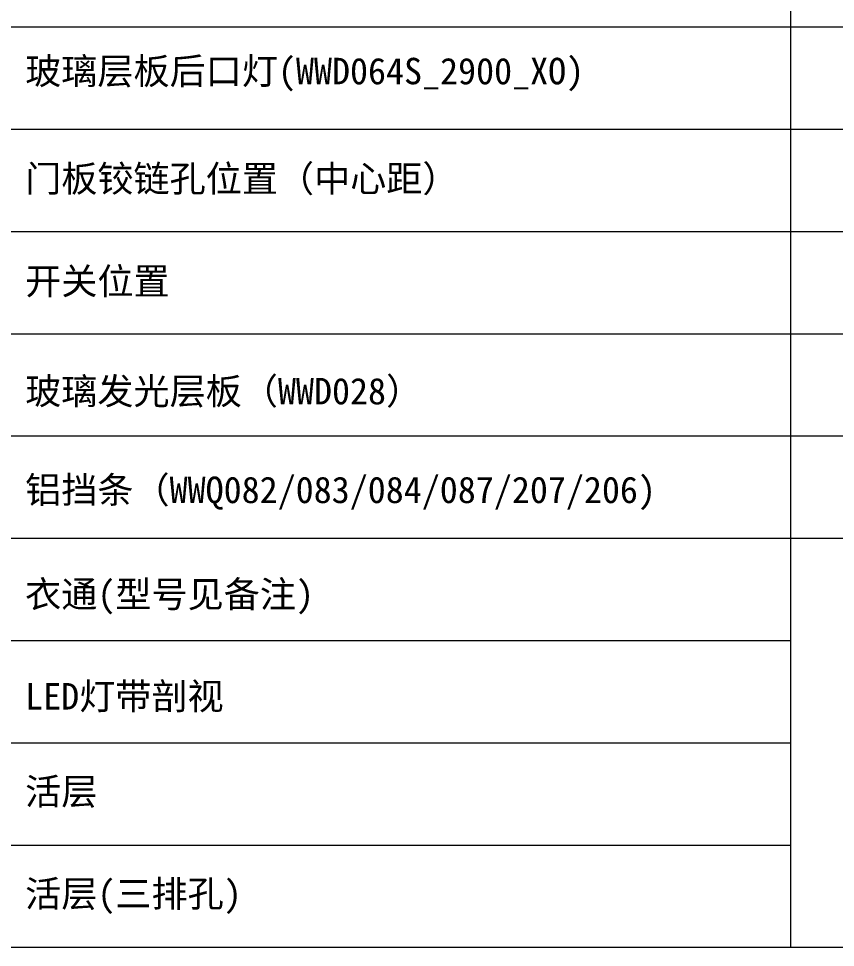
# Model space of a CAD drawing. Header units: millimetres. Extents: x 29318 to 134049, y -332664 to 3734.
# Drawn here: x 38810 to 43257, y -169020 to -163963 of the extents above; entities that cross this region are included whole.
import ezdxf

# ---------------------------------------------------------------- set-up
doc = ezdxf.new("R2010")
doc.units = ezdxf.units.MM
doc.layers.add('样柜剖线色', color=5, linetype='Continuous', lineweight=13)
doc.styles.add('绪文字标注', font='')
doc.styles.get('绪文字标注').set_extended_font_data('SimSun')

msp = doc.modelspace()

# ---------------------------------------------------------------- linework, layer by layer
at = {"layer": '样柜剖线色', "color": 127, "ltscale": 3}
for p, q in [((43011.56, -159553.15), (43011.56, -169020.05)), ((43011.56, -159553.15), (43011.56, -169020.05)), ((29317.57, -164008.18), (50405.55, -164008.18)), ((29317.57, -164565.05), (50405.55, -164565.05)), ((29317.57, -164565.05), (50405.55, -164565.05)), ((29317.57, -165121.93), (50405.55, -165121.93)), ((29317.57, -165678.8), (50405.55, -165678.8)), ((29317.57, -165678.8), (50405.55, -165678.8)), ((29317.57, -166235.68), (50405.55, -166235.68)), ((29317.57, -166792.55), (50405.55, -166792.55)), ((29317.57, -166792.55), (50405.55, -166792.55)), ((29317.57, -167349.43), (43011.56, -167349.43)), ((29317.57, -167906.3), (43011.56, -167906.3)), ((29317.57, -167906.3), (43011.56, -167906.3)), ((29317.57, -168463.18), (43011.56, -168463.18)), ((50405.55, -169020.05), (29317.57, -169020.05))]:
    msp.add_line(p, q, dxfattribs=at)

# ---------------------------------------------------------------- texts
at = {"layer": '样柜剖线色', "color": 0, "ltscale": 3, "width": 3168.1778, "attachment_point": 1, "style": '绪文字标注'}
for s, insert, char_height in [('玻璃层板后口灯(WWD064S_2900_XO)', (38845.78, -164176.9), 144.1458), ('门板铰链孔位置（中心距）', (38845.78, -164762.6), 144.1458), ('开关位置', (38845.78, -165320.87), 144.146), ('玻璃发光层板（WWD028）', (38845.78, -165919.43), 144.1458), ('衣通(型号见备注)', (38845.78, -167024.77), 144.146), ('LED灯带剖视', (38845.78, -167580.62), 144.146), ('活层', (38845.78, -168099.03), 144.146), ('活层(三排孔)', (38845.78, -168655.63), 144.146)]:
    msp.add_mtext(s, dxfattribs=dict(at, insert=insert, char_height=char_height))
at = {"layer": '样柜剖线色', "color": 0, "ltscale": 3, "insert": (38845.78, -166456.9), "char_height": 144.1458, "attachment_point": 1, "style": '绪文字标注'}
msp.add_mtext('铝挡条（WWQ082/083/084/087/207/206)', dxfattribs=at)

doc.saveas('drawing.dxf')
